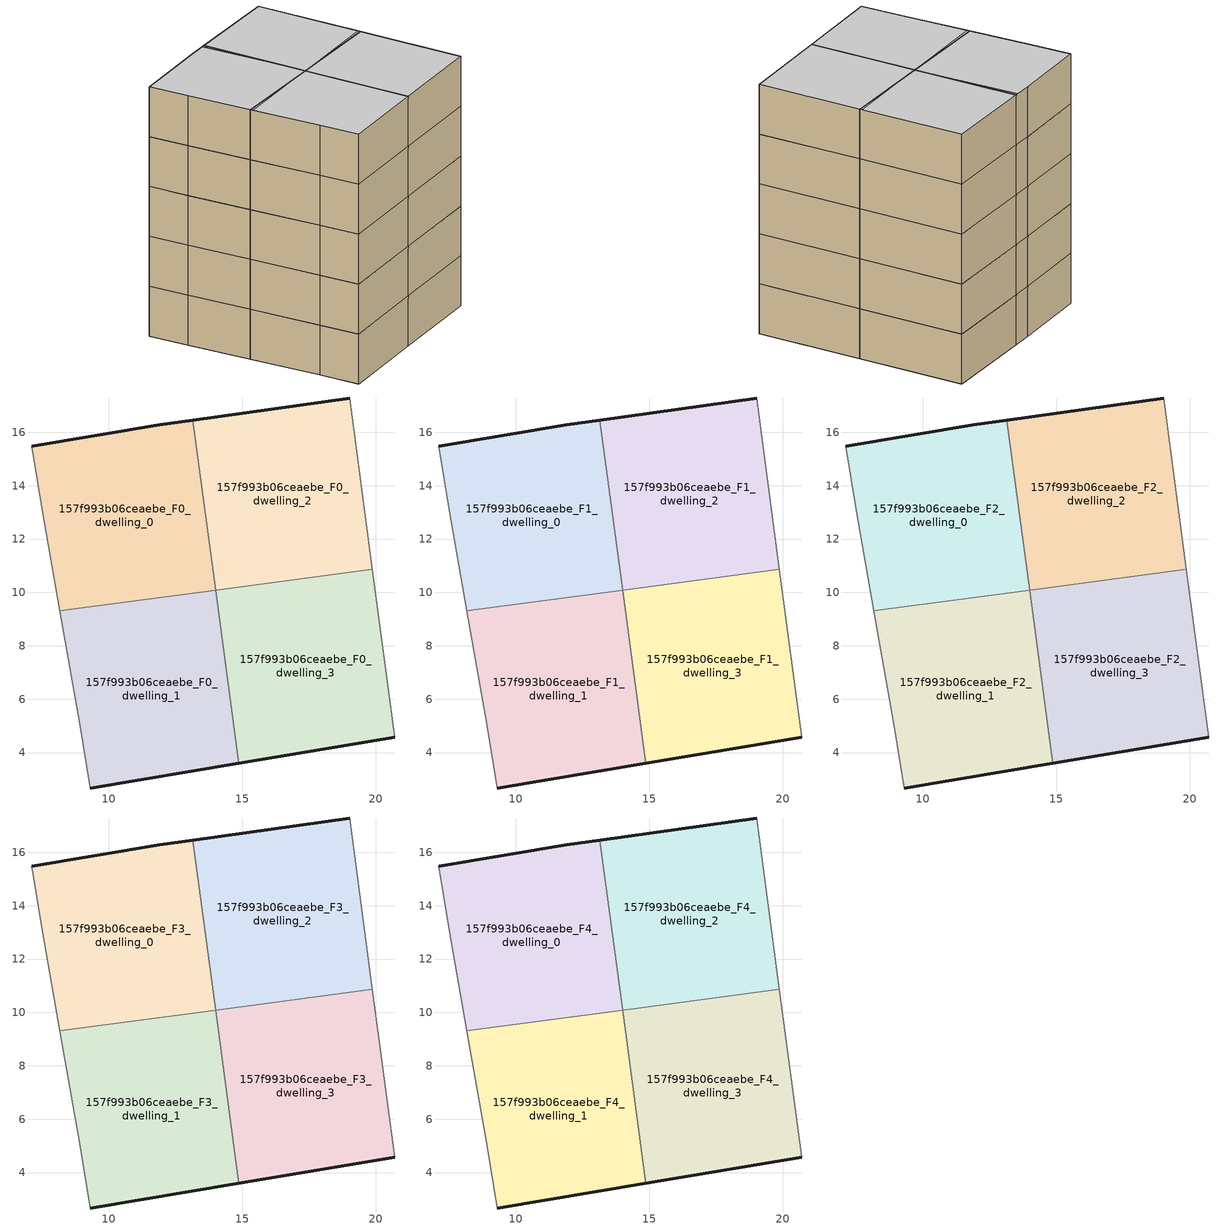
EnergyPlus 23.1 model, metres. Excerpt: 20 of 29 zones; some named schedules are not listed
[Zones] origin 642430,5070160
157f993b06ceaebe_F0_dwelling_0
 floor ground (EU_floor_Construction): 14,10.09 13.15,16.46 11.91,16.28 7.11,15.48 7.51,13.08 8.17,9.3 z0
 wall outside (EU_wall_Construction): 7.11,15.48 11.91,16.28 13.15,16.46 z0:3
 wall to 157f993b06ceaebe_F0_dwelling_1 (EU_wall_Construction): 14,10.09 8.17,9.3 z0:3
 wall adiabatic (EU_wall_Construction): 8.17,9.3 7.51,13.08 7.11,15.48 z0:3
 wall to 157f993b06ceaebe_F0_dwelling_2 (EU_wall_Construction): 13.15,16.46 14,10.09 z0:3
157f993b06ceaebe_F0_dwelling_1
 floor ground (EU_floor_Construction): 14.87,3.6 14,10.09 8.17,9.3 8.91,5.08 9.31,2.67 z0
 wall outside (EU_wall_Construction): 14.87,3.6 9.31,2.67 z0:3
 wall adiabatic (EU_wall_Construction): 9.31,2.67 8.91,5.08 8.17,9.3 z0:3
 wall to 157f993b06ceaebe_F0_dwelling_3 (EU_wall_Construction): 14,10.09 14.87,3.6 z0:3
157f993b06ceaebe_F0_dwelling_2
 floor ground (EU_floor_Construction): 19.88,10.87 19.02,17.28 13.15,16.46 14,10.09 z0
 wall outside (EU_wall_Construction): 13.15,16.46 19.02,17.28 z0:3
 wall adiabatic (EU_wall_Construction): 19.02,17.28 19.88,10.87 z0:3
 wall to 157f993b06ceaebe_F0_dwelling_3 (EU_wall_Construction): 19.88,10.87 14,10.09 z0:3
157f993b06ceaebe_F0_dwelling_3
 floor ground (EU_floor_Construction): 20.72,4.57 19.88,10.87 14,10.09 14.87,3.6 z0
 wall outside (EU_wall_Construction): 20.72,4.57 14.87,3.6 z0:3
 wall adiabatic (EU_wall_Construction): 19.88,10.87 20.72,4.57 z0:3
157f993b06ceaebe_F1_dwelling_0
 floor to 157f993b06ceaebe_F0_dwelling_0 (EU_floor_Construction): 14,10.09 13.15,16.46 11.91,16.28 7.11,15.48 7.51,13.08 8.17,9.3 z3
 wall outside (EU_wall_Construction): 7.11,15.48 11.91,16.28 13.15,16.46 z3:6
 wall to 157f993b06ceaebe_F1_dwelling_1 (EU_wall_Construction): 14,10.09 8.17,9.3 z3:6
 wall adiabatic (EU_wall_Construction): 8.17,9.3 7.51,13.08 7.11,15.48 z3:6
 wall to 157f993b06ceaebe_F1_dwelling_2 (EU_wall_Construction): 13.15,16.46 14,10.09 z3:6
157f993b06ceaebe_F1_dwelling_1
 floor to 157f993b06ceaebe_F0_dwelling_1 (EU_floor_Construction): 14.87,3.6 14,10.09 8.17,9.3 8.91,5.08 9.31,2.67 z3
 wall outside (EU_wall_Construction): 14.87,3.6 9.31,2.67 z3:6
 wall adiabatic (EU_wall_Construction): 9.31,2.67 8.91,5.08 8.17,9.3 z3:6
 wall to 157f993b06ceaebe_F1_dwelling_3 (EU_wall_Construction): 14,10.09 14.87,3.6 z3:6
157f993b06ceaebe_F1_dwelling_2
 floor to 157f993b06ceaebe_F0_dwelling_2 (EU_floor_Construction): 19.88,10.87 19.02,17.28 13.15,16.46 14,10.09 z3
 wall outside (EU_wall_Construction): 13.15,16.46 19.02,17.28 z3:6
 wall adiabatic (EU_wall_Construction): 19.02,17.28 19.88,10.87 z3:6
 wall to 157f993b06ceaebe_F1_dwelling_3 (EU_wall_Construction): 19.88,10.87 14,10.09 z3:6
157f993b06ceaebe_F1_dwelling_3
 floor to 157f993b06ceaebe_F0_dwelling_3 (EU_floor_Construction): 20.72,4.57 19.88,10.87 14,10.09 14.87,3.6 z3
 wall outside (EU_wall_Construction): 20.72,4.57 14.87,3.6 z3:6
 wall adiabatic (EU_wall_Construction): 19.88,10.87 20.72,4.57 z3:6
157f993b06ceaebe_F2_dwelling_0
 floor to 157f993b06ceaebe_F1_dwelling_0 (EU_floor_Construction): 14,10.09 13.15,16.46 11.91,16.28 7.11,15.48 7.51,13.08 8.17,9.3 z6
 wall outside (EU_wall_Construction): 7.11,15.48 11.91,16.28 13.15,16.46 z6:9
 wall to 157f993b06ceaebe_F2_dwelling_1 (EU_wall_Construction): 14,10.09 8.17,9.3 z6:9
 wall adiabatic (EU_wall_Construction): 8.17,9.3 7.51,13.08 7.11,15.48 z6:9
 wall to 157f993b06ceaebe_F2_dwelling_2 (EU_wall_Construction): 13.15,16.46 14,10.09 z6:9
157f993b06ceaebe_F2_dwelling_1
 floor to 157f993b06ceaebe_F1_dwelling_1 (EU_floor_Construction): 14.87,3.6 14,10.09 8.17,9.3 8.91,5.08 9.31,2.67 z6
 wall outside (EU_wall_Construction): 14.87,3.6 9.31,2.67 z6:9
 wall adiabatic (EU_wall_Construction): 9.31,2.67 8.91,5.08 8.17,9.3 z6:9
 wall to 157f993b06ceaebe_F2_dwelling_3 (EU_wall_Construction): 14,10.09 14.87,3.6 z6:9
157f993b06ceaebe_F2_dwelling_2
 floor to 157f993b06ceaebe_F1_dwelling_2 (EU_floor_Construction): 19.88,10.87 19.02,17.28 13.15,16.46 14,10.09 z6
 wall outside (EU_wall_Construction): 13.15,16.46 19.02,17.28 z6:9
 wall adiabatic (EU_wall_Construction): 19.02,17.28 19.88,10.87 z6:9
 wall to 157f993b06ceaebe_F2_dwelling_3 (EU_wall_Construction): 19.88,10.87 14,10.09 z6:9
157f993b06ceaebe_F2_dwelling_3
 floor to 157f993b06ceaebe_F1_dwelling_3 (EU_floor_Construction): 20.72,4.57 19.88,10.87 14,10.09 14.87,3.6 z6
 wall outside (EU_wall_Construction): 20.72,4.57 14.87,3.6 z6:9
 wall adiabatic (EU_wall_Construction): 19.88,10.87 20.72,4.57 z6:9
157f993b06ceaebe_F3_dwelling_0
 floor to 157f993b06ceaebe_F2_dwelling_0 (EU_floor_Construction): 14,10.09 13.15,16.46 11.91,16.28 7.11,15.48 7.51,13.08 8.17,9.3 z9
 wall outside (EU_wall_Construction): 7.11,15.48 11.91,16.28 13.15,16.46 z9:12
 wall to 157f993b06ceaebe_F3_dwelling_1 (EU_wall_Construction): 14,10.09 8.17,9.3 z9:12
 wall adiabatic (EU_wall_Construction): 8.17,9.3 7.51,13.08 7.11,15.48 z9:12
 wall to 157f993b06ceaebe_F3_dwelling_2 (EU_wall_Construction): 13.15,16.46 14,10.09 z9:12
157f993b06ceaebe_F3_dwelling_1
 floor to 157f993b06ceaebe_F2_dwelling_1 (EU_floor_Construction): 14.87,3.6 14,10.09 8.17,9.3 8.91,5.08 9.31,2.67 z9
 wall outside (EU_wall_Construction): 14.87,3.6 9.31,2.67 z9:12
 wall adiabatic (EU_wall_Construction): 9.31,2.67 8.91,5.08 8.17,9.3 z9:12
 wall to 157f993b06ceaebe_F3_dwelling_3 (EU_wall_Construction): 14,10.09 14.87,3.6 z9:12
157f993b06ceaebe_F3_dwelling_2
 floor to 157f993b06ceaebe_F2_dwelling_2 (EU_floor_Construction): 19.88,10.87 19.02,17.28 13.15,16.46 14,10.09 z9
 wall outside (EU_wall_Construction): 13.15,16.46 19.02,17.28 z9:12
 wall adiabatic (EU_wall_Construction): 19.02,17.28 19.88,10.87 z9:12
 wall to 157f993b06ceaebe_F3_dwelling_3 (EU_wall_Construction): 19.88,10.87 14,10.09 z9:12
157f993b06ceaebe_F3_dwelling_3
 floor to 157f993b06ceaebe_F2_dwelling_3 (EU_floor_Construction): 20.72,4.57 19.88,10.87 14,10.09 14.87,3.6 z9
 wall outside (EU_wall_Construction): 20.72,4.57 14.87,3.6 z9:12
 wall adiabatic (EU_wall_Construction): 19.88,10.87 20.72,4.57 z9:12
157f993b06ceaebe_F4_dwelling_0
 floor to 157f993b06ceaebe_F3_dwelling_0 (EU_floor_Construction): 14,10.09 13.15,16.46 11.91,16.28 7.11,15.48 7.51,13.08 8.17,9.3 z12
 wall outside (EU_wall_Construction): 7.11,15.48 11.91,16.28 13.15,16.46 z12:15
 wall to 157f993b06ceaebe_F4_dwelling_1 (EU_wall_Construction): 14,10.09 8.17,9.3 z12:15
 wall adiabatic (EU_wall_Construction): 8.17,9.3 7.51,13.08 7.11,15.48 z12:15
 wall to 157f993b06ceaebe_F4_dwelling_2 (EU_wall_Construction): 13.15,16.46 14,10.09 z12:15
 ceiling to 157f993b06ceaebe_F5_dwelling_1 (EU_floor_Construction): 12.96,16.43 13.94,10.56 14,10.09 8.17,9.3 7.51,13.08 7.11,15.48 11.91,16.28 z15
 ceiling to 157f993b06ceaebe_F5_dwelling_2 (EU_floor_Construction): 13.15,16.46 13.94,10.57 12.96,16.43 z15
157f993b06ceaebe_F4_dwelling_1
 floor to 157f993b06ceaebe_F3_dwelling_1 (EU_floor_Construction): 14.87,3.6 14,10.09 8.17,9.3 8.91,5.08 9.31,2.67 z12
 wall outside (EU_wall_Construction): 14.87,3.6 9.31,2.67 z12:15
 wall adiabatic (EU_wall_Construction): 9.31,2.67 8.91,5.08 8.17,9.3 z12:15
 wall to 157f993b06ceaebe_F4_dwelling_3 (EU_wall_Construction): 14,10.09 14.87,3.6 z12:15
 ceiling to 157f993b06ceaebe_F5_dwelling_0 (EU_floor_Construction): 14,10.09 14.87,3.6 9.31,2.67 8.91,5.08 8.2,9.12 z15
 ceiling to 157f993b06ceaebe_F5_dwelling_1 (EU_floor_Construction): 14,10.09 8.2,9.12 8.17,9.3 z15
157f993b06ceaebe_F4_dwelling_2
 floor to 157f993b06ceaebe_F3_dwelling_2 (EU_floor_Construction): 19.88,10.87 19.02,17.28 13.15,16.46 14,10.09 z12
 wall outside (EU_wall_Construction): 13.15,16.46 19.02,17.28 z12:15
 wall adiabatic (EU_wall_Construction): 19.02,17.28 19.88,10.87 z12:15
 wall to 157f993b06ceaebe_F4_dwelling_3 (EU_wall_Construction): 19.88,10.87 14,10.09 z12:15
 ceiling to 157f993b06ceaebe_F5_dwelling_2 (EU_floor_Construction): 19.02,17.28 19.85,11.06 14.02,10.09 13.94,10.57 13.15,16.46 z15
 ceiling to 157f993b06ceaebe_F5_dwelling_0 (EU_floor_Construction): 19.85,11.06 19.87,10.87 14.02,10.09 z15
157f993b06ceaebe_F4_dwelling_3
 floor to 157f993b06ceaebe_F3_dwelling_3 (EU_floor_Construction): 20.72,4.57 19.88,10.87 14,10.09 14.87,3.6 z12
 wall outside (EU_wall_Construction): 20.72,4.57 14.87,3.6 z12:15
 wall adiabatic (EU_wall_Construction): 19.88,10.87 20.72,4.57 z12:15
 ceiling to 157f993b06ceaebe_F5_dwelling_0 (EU_floor_Construction): 19.87,10.87 20.72,4.57 14.87,3.6 14,10.09 z15
[Building]
EU S2 Campaign: North Axis=0; Terrain=City; Solar Distribution=FullExterior
[Site:Location]
Lyon-Bron: Latitude=45.75; Longitude=5; Time Zone=1; Elevation=198
[SizingPeriod:WeatherFileDays]
AnnualSizingPeriod: Begin Month=1; Begin Day of Month=1; End Month=12; End Day of Month=31; Day of Week for Start Day=Monday; Use Weather File Daylight Saving Period=No; Use Weather File Rain and Snow Indicators=No
[MATERIAL]
EU_InternalMass_Material: Roughness=MediumRough; Thickness=0.1; Conductivity=1; Density=1800; Specific Heat=900; Thermal Absorptance=0.9; Solar Absorptance=0.7; Visible Absorptance=0.7
[MATERIAL:NOMASS] Roughness=MediumRough; Thermal Absorptance=0.9; Solar Absorptance=0.7; Visible Absorptance=0.7
Name | Thermal Resistance
EU_wall_NoMass | 0.776494
EU_floor_NoMass | 0.421597
[CONSTRUCTION]
EU_wall_Construction: EU_wall_NoMass
EU_floor_Construction: EU_floor_NoMass
EU_InternalMass_Construction: EU_InternalMass_Material
[ZONE] Type=1; Multiplier=1; Ceiling Height=autocalculate; Floor Area=autocalculate; Part of Total Floor Area=Yes
Name | Volume
157f993b06ceaebe_F0_dwelling_0; 157f993b06ceaebe_F1_dwelling_0; 157f993b06ceaebe_F2_dwelling_0; 157f993b06ceaebe_F3_dwelling_0; 157f993b06ceaebe_F4_dwelling_0 | 114.609
157f993b06ceaebe_F0_dwelling_1; 157f993b06ceaebe_F1_dwelling_1; 157f993b06ceaebe_F2_dwelling_1; 157f993b06ceaebe_F3_dwelling_1; 157f993b06ceaebe_F4_dwelling_1 | 114.604
157f993b06ceaebe_F0_dwelling_2; 157f993b06ceaebe_F1_dwelling_2; 157f993b06ceaebe_F2_dwelling_2; 157f993b06ceaebe_F3_dwelling_2; 157f993b06ceaebe_F4_dwelling_2 | 114.618
157f993b06ceaebe_F0_dwelling_3; 157f993b06ceaebe_F1_dwelling_3; 157f993b06ceaebe_F2_dwelling_3; 157f993b06ceaebe_F3_dwelling_3; 157f993b06ceaebe_F4_dwelling_3 | 114.62
[INTERNALMASS] Construction=EU_InternalMass_Construction
Name | Zone or ZoneList | Surface Area
157f993b06ceaebe_F0_dwelling_0_EU_InternalMass | 157f993b06ceaebe_F0_dwelling_0 | 38.2024
157f993b06ceaebe_F0_dwelling_1_EU_InternalMass | 157f993b06ceaebe_F0_dwelling_1 | 38.2023
157f993b06ceaebe_F0_dwelling_2_EU_InternalMass | 157f993b06ceaebe_F0_dwelling_2 | 38.2054
157f993b06ceaebe_F0_dwelling_3_EU_InternalMass | 157f993b06ceaebe_F0_dwelling_3 | 38.2063
157f993b06ceaebe_F1_dwelling_0_EU_InternalMass | 157f993b06ceaebe_F1_dwelling_0 | 38.2024
157f993b06ceaebe_F1_dwelling_1_EU_InternalMass | 157f993b06ceaebe_F1_dwelling_1 | 38.2023
157f993b06ceaebe_F1_dwelling_2_EU_InternalMass | 157f993b06ceaebe_F1_dwelling_2 | 38.2054
157f993b06ceaebe_F1_dwelling_3_EU_InternalMass | 157f993b06ceaebe_F1_dwelling_3 | 38.2063
157f993b06ceaebe_F2_dwelling_0_EU_InternalMass | 157f993b06ceaebe_F2_dwelling_0 | 38.2024
157f993b06ceaebe_F2_dwelling_1_EU_InternalMass | 157f993b06ceaebe_F2_dwelling_1 | 38.2023
157f993b06ceaebe_F2_dwelling_2_EU_InternalMass | 157f993b06ceaebe_F2_dwelling_2 | 38.2054
157f993b06ceaebe_F2_dwelling_3_EU_InternalMass | 157f993b06ceaebe_F2_dwelling_3 | 38.2063
157f993b06ceaebe_F3_dwelling_0_EU_InternalMass | 157f993b06ceaebe_F3_dwelling_0 | 38.2024
157f993b06ceaebe_F3_dwelling_1_EU_InternalMass | 157f993b06ceaebe_F3_dwelling_1 | 38.2023
157f993b06ceaebe_F3_dwelling_2_EU_InternalMass | 157f993b06ceaebe_F3_dwelling_2 | 38.2054
157f993b06ceaebe_F3_dwelling_3_EU_InternalMass | 157f993b06ceaebe_F3_dwelling_3 | 38.2063
157f993b06ceaebe_F4_dwelling_0_EU_InternalMass | 157f993b06ceaebe_F4_dwelling_0 | 38.2024
157f993b06ceaebe_F4_dwelling_1_EU_InternalMass | 157f993b06ceaebe_F4_dwelling_1 | 38.2023
157f993b06ceaebe_F4_dwelling_2_EU_InternalMass | 157f993b06ceaebe_F4_dwelling_2 | 38.2054
157f993b06ceaebe_F4_dwelling_3_EU_InternalMass | 157f993b06ceaebe_F4_dwelling_3 | 38.2063
[OTHEREQUIPMENT] Fuel Type=Electricity; Design Level Calculation Method=Watts/Area; Power per Zone Floor Area=1; Fraction Latent=0; Fraction Radiant=0; Fraction Lost=0; Carbon Dioxide Generation Rate=0; EndUse Subcategory=EU_Step8_InternalGains
Name | Zone or ZoneList or Space or SpaceList | Schedule
EU_Step8_InternalGain_157f993b06ceaebe_F0_dwelling_0_f000 | 157f993b06ceaebe_F0_dwelling_0 | EU_Step8_GainSchedule_157f993b06ceaebe_F0_dwelling_0_f000
EU_Step8_InternalGain_157f993b06ceaebe_F0_dwelling_1_f000 | 157f993b06ceaebe_F0_dwelling_1 | EU_Step8_GainSchedule_157f993b06ceaebe_F0_dwelling_1_f000
EU_Step8_InternalGain_157f993b06ceaebe_F0_dwelling_2_f000 | 157f993b06ceaebe_F0_dwelling_2 | EU_Step8_GainSchedule_157f993b06ceaebe_F0_dwelling_2_f000
EU_Step8_InternalGain_157f993b06ceaebe_F0_dwelling_3_f000 | 157f993b06ceaebe_F0_dwelling_3 | EU_Step8_GainSchedule_157f993b06ceaebe_F0_dwelling_3_f000
EU_Step8_InternalGain_157f993b06ceaebe_F1_dwelling_0_f000 | 157f993b06ceaebe_F1_dwelling_0 | EU_Step8_GainSchedule_157f993b06ceaebe_F1_dwelling_0_f000
EU_Step8_InternalGain_157f993b06ceaebe_F1_dwelling_1_f000 | 157f993b06ceaebe_F1_dwelling_1 | EU_Step8_GainSchedule_157f993b06ceaebe_F1_dwelling_1_f000
EU_Step8_InternalGain_157f993b06ceaebe_F1_dwelling_2_f000 | 157f993b06ceaebe_F1_dwelling_2 | EU_Step8_GainSchedule_157f993b06ceaebe_F1_dwelling_2_f000
EU_Step8_InternalGain_157f993b06ceaebe_F1_dwelling_3_f000 | 157f993b06ceaebe_F1_dwelling_3 | EU_Step8_GainSchedule_157f993b06ceaebe_F1_dwelling_3_f000
EU_Step8_InternalGain_157f993b06ceaebe_F2_dwelling_0_f000 | 157f993b06ceaebe_F2_dwelling_0 | EU_Step8_GainSchedule_157f993b06ceaebe_F2_dwelling_0_f000
EU_Step8_InternalGain_157f993b06ceaebe_F2_dwelling_1_f000 | 157f993b06ceaebe_F2_dwelling_1 | EU_Step8_GainSchedule_157f993b06ceaebe_F2_dwelling_1_f000
EU_Step8_InternalGain_157f993b06ceaebe_F2_dwelling_2_f000 | 157f993b06ceaebe_F2_dwelling_2 | EU_Step8_GainSchedule_157f993b06ceaebe_F2_dwelling_2_f000
EU_Step8_InternalGain_157f993b06ceaebe_F2_dwelling_3_f000 | 157f993b06ceaebe_F2_dwelling_3 | EU_Step8_GainSchedule_157f993b06ceaebe_F2_dwelling_3_f000
EU_Step8_InternalGain_157f993b06ceaebe_F3_dwelling_0_f000 | 157f993b06ceaebe_F3_dwelling_0 | EU_Step8_GainSchedule_157f993b06ceaebe_F3_dwelling_0_f000
EU_Step8_InternalGain_157f993b06ceaebe_F3_dwelling_1_f000 | 157f993b06ceaebe_F3_dwelling_1 | EU_Step8_GainSchedule_157f993b06ceaebe_F3_dwelling_1_f000
EU_Step8_InternalGain_157f993b06ceaebe_F3_dwelling_2_f000 | 157f993b06ceaebe_F3_dwelling_2 | EU_Step8_GainSchedule_157f993b06ceaebe_F3_dwelling_2_f000
EU_Step8_InternalGain_157f993b06ceaebe_F3_dwelling_3_f000 | 157f993b06ceaebe_F3_dwelling_3 | EU_Step8_GainSchedule_157f993b06ceaebe_F3_dwelling_3_f000
EU_Step8_InternalGain_157f993b06ceaebe_F4_dwelling_0_f000 | 157f993b06ceaebe_F4_dwelling_0 | EU_Step8_GainSchedule_157f993b06ceaebe_F4_dwelling_0_f000
EU_Step8_InternalGain_157f993b06ceaebe_F4_dwelling_1_f000 | 157f993b06ceaebe_F4_dwelling_1 | EU_Step8_GainSchedule_157f993b06ceaebe_F4_dwelling_1_f000
EU_Step8_InternalGain_157f993b06ceaebe_F4_dwelling_2_f000 | 157f993b06ceaebe_F4_dwelling_2 | EU_Step8_GainSchedule_157f993b06ceaebe_F4_dwelling_2_f000
EU_Step8_InternalGain_157f993b06ceaebe_F4_dwelling_3_f000 | 157f993b06ceaebe_F4_dwelling_3 | EU_Step8_GainSchedule_157f993b06ceaebe_F4_dwelling_3_f000
[ZONEVENTILATION:DESIGNFLOWRATE] Schedule=EU_AlwaysOn; Design Flow Rate Calculation Method=AirChanges/Hour; Air Changes per Hour=0.693814; Ventilation Type=Natural; Fan Pressure Rise=0; Fan Total Efficiency=1; Constant Term Coefficient=1; Temperature Term Coefficient=0; Velocity Term Coefficient=0; Velocity Squared Term Coefficient=0; Minimum Indoor Temperature=-100; Maximum Indoor Temperature=100; Delta Temperature=-100; Minimum Outdoor Temperature=-100; Maximum Outdoor Temperature=100; Maximum Wind Speed=40
Name | Zone or ZoneList or Space or SpaceList
EU_ConstantAir_157f993b06ceaebe_F0_dwelling_0 | 157f993b06ceaebe_F0_dwelling_0
EU_ConstantAir_157f993b06ceaebe_F0_dwelling_1 | 157f993b06ceaebe_F0_dwelling_1
EU_ConstantAir_157f993b06ceaebe_F0_dwelling_2 | 157f993b06ceaebe_F0_dwelling_2
EU_ConstantAir_157f993b06ceaebe_F0_dwelling_3 | 157f993b06ceaebe_F0_dwelling_3
EU_ConstantAir_157f993b06ceaebe_F1_dwelling_0 | 157f993b06ceaebe_F1_dwelling_0
EU_ConstantAir_157f993b06ceaebe_F1_dwelling_1 | 157f993b06ceaebe_F1_dwelling_1
EU_ConstantAir_157f993b06ceaebe_F1_dwelling_2 | 157f993b06ceaebe_F1_dwelling_2
EU_ConstantAir_157f993b06ceaebe_F1_dwelling_3 | 157f993b06ceaebe_F1_dwelling_3
EU_ConstantAir_157f993b06ceaebe_F2_dwelling_0 | 157f993b06ceaebe_F2_dwelling_0
EU_ConstantAir_157f993b06ceaebe_F2_dwelling_1 | 157f993b06ceaebe_F2_dwelling_1
EU_ConstantAir_157f993b06ceaebe_F2_dwelling_2 | 157f993b06ceaebe_F2_dwelling_2
EU_ConstantAir_157f993b06ceaebe_F2_dwelling_3 | 157f993b06ceaebe_F2_dwelling_3
EU_ConstantAir_157f993b06ceaebe_F3_dwelling_0 | 157f993b06ceaebe_F3_dwelling_0
EU_ConstantAir_157f993b06ceaebe_F3_dwelling_1 | 157f993b06ceaebe_F3_dwelling_1
EU_ConstantAir_157f993b06ceaebe_F3_dwelling_2 | 157f993b06ceaebe_F3_dwelling_2
EU_ConstantAir_157f993b06ceaebe_F3_dwelling_3 | 157f993b06ceaebe_F3_dwelling_3
EU_ConstantAir_157f993b06ceaebe_F4_dwelling_0 | 157f993b06ceaebe_F4_dwelling_0
EU_ConstantAir_157f993b06ceaebe_F4_dwelling_1 | 157f993b06ceaebe_F4_dwelling_1
EU_ConstantAir_157f993b06ceaebe_F4_dwelling_2 | 157f993b06ceaebe_F4_dwelling_2
EU_ConstantAir_157f993b06ceaebe_F4_dwelling_3 | 157f993b06ceaebe_F4_dwelling_3
[HVACTEMPLATE:THERMOSTAT] Constant Heating Setpoint=20; Constant Cooling Setpoint=50
EU_HeatOnly_157f993b06ceaebe_F0_dwelling_0; EU_HeatOnly_157f993b06ceaebe_F0_dwelling_1; EU_HeatOnly_157f993b06ceaebe_F0_dwelling_2; EU_HeatOnly_157f993b06ceaebe_F0_dwelling_3; EU_HeatOnly_157f993b06ceaebe_F1_dwelling_0; EU_HeatOnly_157f993b06ceaebe_F1_dwelling_1; EU_HeatOnly_157f993b06ceaebe_F1_dwelling_2; EU_HeatOnly_157f993b06ceaebe_F1_dwelling_3; EU_HeatOnly_157f993b06ceaebe_F2_dwelling_0; EU_HeatOnly_157f993b06ceaebe_F2_dwelling_1; EU_HeatOnly_157f993b06ceaebe_F2_dwelling_2; EU_HeatOnly_157f993b06ceaebe_F2_dwelling_3; EU_HeatOnly_157f993b06ceaebe_F3_dwelling_0
